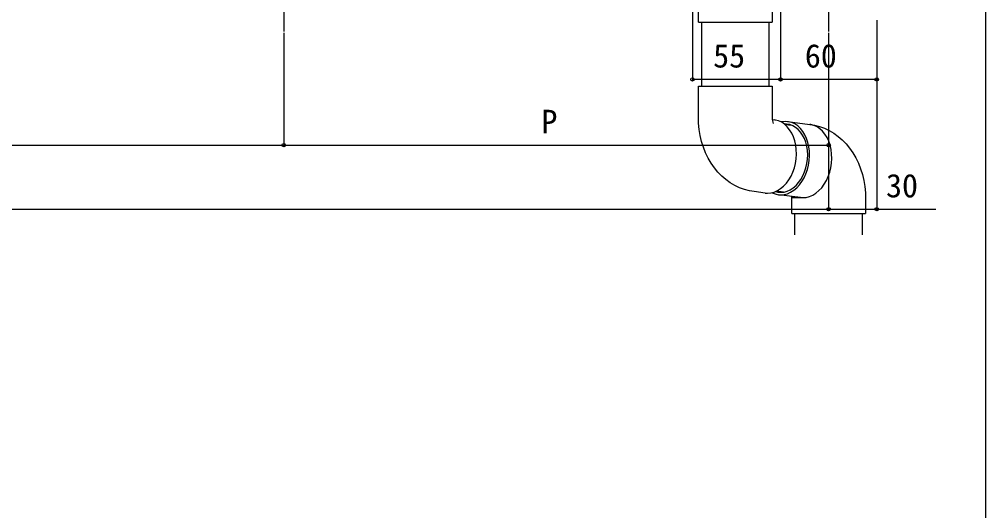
# Model space of a CAD drawing. Units: millimetres, scale not verified. Extents: x -875 to 875, y -1305 to 1298.
# Drawn here: x 272 to 875, y 18 to 324 of the extents above; entities that cross this region are included whole.
import ezdxf
from ezdxf.enums import TextEntityAlignment as Align

# ---------------------------------------------------------------- set-up
doc = ezdxf.new("R2010")
doc.units = ezdxf.units.MM
doc.header["$LTSCALE"] = 8
for name, color, linetype in [('0-4_YKK_12', 2, 'Continuous'), ('0-5_YKK_13', 4, 'Continuous'), ('0-6_YKK_D', 6, 'Continuous'), ('0-7_YKK_ZWAK', 7, 'Continuous')]:
    doc.layers.add(name, color=color, linetype=linetype)
doc.styles.add('ＭＳ ゴシック', font='')
doc.styles.get('ＭＳ ゴシック').set_extended_font_data('MS Gothic')

msp = doc.modelspace()

# ---------------------------------------------------------------- linework, layer by layer
at = {"layer": '0-4_YKK_12'}
for p, q in [((777, 843.6), (777, 316.6)), ((437, 469.599), (437, 316.6))]:
    msp.add_line(p, q, dxfattribs=at)
at = {"layer": '0-5_YKK_13'}
for p, q in [((695.8, 322.307), (695.8, 332.307)), ((741.8, 332.307), (741.8, 322.307)), ((697.8, 282.307), (697.8, 322.307)), ((739.8, 322.307), (739.8, 282.307)), ((695.8, 282.307), (741.8, 282.307)), ((695.8, 262.307), (695.8, 282.307)), ((741.8, 282.307), (741.8, 262.307)), ((741.836, 261.517), (743.213, 261.344)), ((751.392, 260.315), (765.258, 258.572)), ((749.622, 258.522), (754.066, 257.963)), ((737.475, 215.703), (730.542, 216.574)), ((748.827, 216.291), (744.383, 216.85)), ((759.52, 212.931), (745.654, 214.675)), ((754, 202.839), (754, 212.839)), ((754, 212.839), (760.994, 212.839)), ((759.52, 212.931), (760.994, 212.839)), ((800, 212.839), (800, 202.839)), ((754, 202.839), (760.994, 202.839)), ((756, 189.533), (756, 202.839)), ((760.994, 202.839), (800, 202.839)), ((798, 202.839), (798, 189.533))]:
    msp.add_line(p, q, dxfattribs=at)
for points in [[(695.8, 322.307), (718.8, 322.307), (741.8, 322.307)], [(730.542, 216.574), (727.589, 217.077), (724.436, 217.913), (721.374, 219.04), (718.417, 220.448), (715.579, 222.13), (712.874, 224.076), (710.315, 226.278), (707.917, 228.729), (705.692, 231.418), (703.657, 234.332), (701.827, 237.456), (700.218, 240.769), (698.843, 244.246), (697.715, 247.859), (696.842, 251.581), (696.231, 255.381), (695.884, 259.233), (695.8, 262.307)], [(737.475, 215.703), (738.949, 215.611), (741.03, 215.791), (743.1, 216.331), (745.127, 217.22), (747.078, 218.445), (748.924, 219.987), (750.633, 221.821), (752.181, 223.918), (753.542, 226.246), (754.695, 228.768), (755.621, 231.443), (756.307, 234.23), (756.74, 237.085), (756.916, 239.962), (756.829, 242.817), (756.483, 245.604), (755.883, 248.279), (755.037, 250.8), (753.96, 253.128), (752.667, 255.226), (751.181, 257.06), (749.523, 258.602), (747.721, 259.827), (745.803, 260.716), (743.798, 261.255), (743.213, 261.344)], [(747.128, 214.582), (749.209, 214.763), (751.28, 215.302), (753.306, 216.191), (755.258, 217.417), (757.103, 218.958), (758.813, 220.792), (760.36, 222.89), (761.721, 225.218), (762.874, 227.739), (763.8, 230.415), (764.486, 233.202), (764.92, 236.056), (765.095, 238.934), (765.009, 241.788), (764.663, 244.575), (764.062, 247.251), (763.216, 249.772), (762.139, 252.1), (760.847, 254.197), (759.36, 256.032), (757.703, 257.573), (755.9, 258.798), (753.982, 259.688), (751.977, 260.227), (749.918, 260.407), (747.837, 260.227), (747.211, 260.102)], [(747.225, 216.176), (749.201, 216.351), (751.166, 216.874), (753.087, 217.734), (754.933, 218.92), (756.675, 220.41), (758.282, 222.181), (759.729, 224.203), (760.992, 226.444), (762.05, 228.866), (762.886, 231.429), (763.487, 234.092), (763.841, 236.812), (763.944, 239.542), (763.794, 242.239), (763.394, 244.858), (762.749, 247.356), (761.87, 249.692), (760.772, 251.827), (759.473, 253.728), (757.995, 255.362), (756.36, 256.702), (754.598, 257.727), (752.735, 258.42), (750.803, 258.77), (749.27, 258.8)], [(760.994, 212.839), (763.075, 213.02), (765.145, 213.559), (767.172, 214.448), (769.123, 215.673), (770.968, 217.215), (772.678, 219.049), (774.226, 221.147), (775.587, 223.475), (776.739, 225.996), (777.666, 228.671), (778.351, 231.458), (778.785, 234.313), (778.96, 237.191), (778.874, 240.045), (778.528, 242.832), (777.927, 245.507), (777.082, 248.029), (776.004, 250.357), (774.712, 252.454), (773.226, 254.288), (771.568, 255.83), (769.766, 257.055), (767.847, 257.944), (765.843, 258.484), (765.258, 258.572)], [(765.258, 258.572), (768.211, 258.069), (771.364, 257.233), (774.426, 256.106), (777.383, 254.698), (780.221, 253.017), (782.926, 251.071), (785.485, 248.868), (787.883, 246.417), (790.108, 243.729), (792.143, 240.814), (793.973, 237.69), (795.582, 234.378), (796.957, 230.901), (798.085, 227.287), (798.958, 223.566), (799.569, 219.766), (799.916, 215.913), (800, 212.839)], [(743.973, 216.668), (745.271, 216.351), (747.225, 216.176)], [(753.991, 212.836), (753.977, 213.515), (753.964, 213.63)]]:
    msp.add_lwpolyline(points, dxfattribs=at)
for centre, radius, start, end in [((749.295, 262.052), 7.491, 178.0205, 202.75724), ((747.152, 226.573), 11.99, 242.71695, 269.88421)]:
    msp.add_arc(centre, radius, start, end, dxfattribs=at)
at = {"layer": '0-6_YKK_D'}
for p, q in [((692, 423.9), (692, 285.6)), ((747, 338.9), (747, 285.6)), ((747, 338.9), (747, 285.6)), ((807, 323.6), (807, 204.6)), ((807, 323.6), (807, 285.6)), ((437, 315.6), (437, 244.6)), ((437, 315.6), (437, 244.6)), ((777, 315.6), (777, 204.6)), ((777, 315.6), (777, 244.6)), ((777, 315.6), (777, 204.6)), ((747, 286.6), (692, 286.6)), ((807, 286.6), (747, 286.6)), ((97, 245.6), (437, 245.6)), ((437, 245.6), (777, 245.6)), ((-583, 205.6), (777, 205.6))]:
    msp.add_line(p, q, dxfattribs=at)
msp.add_lwpolyline([(777, 205.6), (807, 205.6), (843.891, 205.6)], dxfattribs=at)
for centre in [(692, 286.6), (747, 286.6), (747, 286.6), (807, 286.6), (437, 245.6), (437, 245.6), (777, 245.6), (777, 205.6), (777, 205.6), (807, 205.6)]:
    msp.add_circle(centre, 1.075, dxfattribs=at)
at = {"layer": '0-7_YKK_ZWAK'}
msp.add_lwpolyline([(-875, -1305.4), (875, -1305.4), (875, 1244.6)], dxfattribs=at)

# ---------------------------------------------------------------- texts
at = {"layer": '0-6_YKK_D', "style": 'ＭＳ ゴシック'}
for s, p in [('55', (704.955, 289.6)), ('60', (762.17, 289.6)), ('P', (597.795, 248.6)), ('30', (812.823, 208.6))]:
    msp.add_text(s, height=14.66, dxfattribs=at).set_placement(p, align=Align.BOTTOM_LEFT)

doc.saveas('drawing.dxf')
